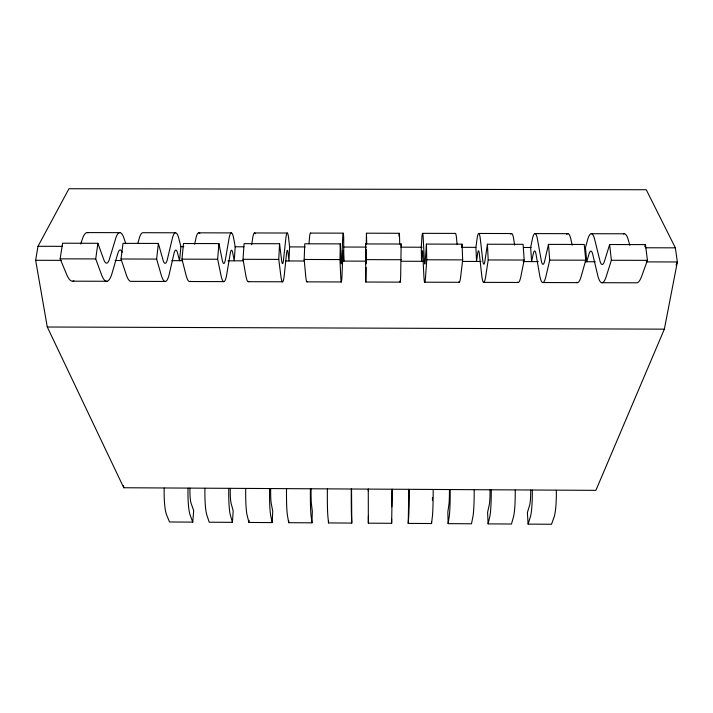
<?xml version="1.0" encoding="UTF-8"?>
<svg xmlns="http://www.w3.org/2000/svg" width="713" height="713" viewBox="0 0 713 713"><rect width="100%" height="100%" fill="white"/><g stroke="black" fill="none" stroke-linecap="round" stroke-linejoin="round"><path stroke-width="1.07" d="M392.034 489.243L391.793 506.791M392.203 489.332L391.651 523.306L368.345 523.164L368.273 489.198M408.87 489.341L408.219 523.404L431.552 523.538L432.372 516.577A28.342 1.31 89.9 0 0 433.174 489.564M368.345 491.043L368.354 489.118M351.536 489.02L351.785 523.066L328.506 522.932L327.864 515.962A28.306 1.105 -89.5 0 1 327.374 488.975M368.345 523.164L368.389 515.829M311.073 488.797L311.064 490.722A15.909 0.838 -89.4 0 0 311.385 503.547L312.321 511.319L311.964 522.825L288.703 522.691L287.499 515.731A28.297 2.032 -89.3 0 1 286.519 488.753M400.18 282.125L365.796 282.027L365.564 243.944L401.143 244.024L400.688 275.619A41.764 0.82 -89.7 0 1 400.029 281.011M270.664 488.574L270.637 490.499A15.909 1.364 -89.2 0 0 271.198 503.316L272.74 511.087L272.188 522.593L248.944 522.451L247.179 515.49A28.279 2.959 -89.1 0 1 245.709 488.521M230.281 488.352L230.254 490.277A15.9 1.881 -89 0 0 231.048 503.084L233.187 510.856L232.447 522.353L209.23 522.219L206.895 515.249A28.27 3.886 -88.9 0 1 204.934 488.298M189.952 488.129L189.916 490.045A15.891 2.397 -88.8 0 0 190.941 502.852L193.686 510.624L192.742 522.121L169.551 521.978L166.655 515.018A28.253 4.813 -88.6 0 1 164.204 488.075M366.134 249.398L365.849 263.863L365.564 243.944M366.215 243.882L366.482 233.204L399.253 233.285M366.125 267.446L365.796 282.027M340.306 243.882L341.064 261.154A23.458 0.686 -89.9 0 0 341.723 260.735L342.712 237.687A36.978 1.025 -89.9 0 1 343.693 237.696L343.791 261.101L343.497 253.775A19.714 0.544 -89.9 0 0 342.882 254.069L342.053 274.042A41.728 1.221 -89.9 0 1 340.68 275.459L339.967 259.568L340.306 243.882L304.781 243.793L304.175 259.47L305.645 275.361A41.71 2.406 89.9 0 0 307.267 281.501M328.506 522.932L328.55 520.838M401.071 246.137L401.143 244.024M288.703 522.691L288.792 520.597M279.558 243.73L281.697 261.003A23.44 1.827 89.8 0 0 283.435 260.584L285.931 237.554A36.951 2.736 89.9 0 1 288.56 237.572L289.603 246.903L288.961 260.958L288.141 253.641A19.697 1.462 89.9 0 0 286.492 253.926L284.416 273.881A41.702 3.253 89.8 0 1 280.762 275.289L278.765 259.407L279.558 243.73L244.087 243.65L243.026 259.309L245.78 275.191A41.684 4.438 89.6 0 0 248.801 281.332M248.944 522.451L249.069 520.365M426.445 244.087L425.251 261.377A23.484 0.936 -89.6 0 1 424.36 260.949L423.21 237.875A37.014 1.408 -89.6 0 0 421.864 237.884L421.276 247.224L421.526 261.306L421.989 253.98A19.732 0.749 -89.6 0 1 422.827 254.265L423.78 274.264A41.773 1.667 -89.6 0 0 425.643 275.69L426.757 259.79L426.445 244.087L462.077 244.176L462.666 259.88L460.785 275.788A41.8 2.861 -89.4 0 1 458.798 281.938M408.219 523.404L408.709 516.444A28.333 0.766 -90 0 0 409.217 489.43M308.996 243.748L309.504 237.607A36.96 2.032 90 0 1 310.69 233.285M218.909 243.588L222.411 260.842A23.422 2.968 89.5 0 0 225.246 260.432L229.238 237.42A36.924 4.447 89.7 0 1 233.507 237.447L235.228 246.769L234.212 260.815L232.857 253.498A19.679 2.371 89.7 0 0 230.183 253.783L226.859 273.721A41.675 5.276 89.5 0 1 220.941 275.12L217.652 259.247L218.909 243.588L183.491 243.507L181.975 259.158L186.013 275.022A41.657 6.462 89.4 0 0 190.416 281.163M158.348 243.445L163.224 260.691A23.404 4.1 89.2 0 0 167.136 260.281L172.626 237.286A36.898 6.15 89.5 0 1 178.526 237.313L180.915 246.636L179.542 260.673L177.653 253.356A19.67 3.28 89.5 0 0 173.954 253.641L169.391 273.56A41.639 7.299 89.2 0 1 161.209 274.951L156.637 259.086L158.348 243.445L122.992 243.356L121.014 258.997L126.326 274.853A41.63 8.476 89.1 0 0 131.29 281.35L165.469 281.448M461.712 247.349L462.077 244.176M487.416 244.229L488.2 259.951L485.785 275.86A41.809 3.717 -89.3 0 1 481.623 274.425L479.421 254.407A19.741 1.667 -89.4 0 0 477.541 254.113L476.534 261.448L475.91 247.358L477.184 238.008A37.04 3.128 -89.4 0 1 480.188 237.999L482.844 261.101A23.502 2.086 -89.3 0 0 484.84 261.537L487.416 244.229L523.11 244.318L524.162 260.04L520.98 275.958A41.826 4.911 -89.1 0 1 517.585 282.107M122.155 252.224A19.652 4.18 89.3 0 0 117.805 253.498L112.003 273.4A41.612 9.305 88.9 0 1 101.567 274.781L95.72 258.926L97.886 243.302L62.584 243.213L60.15 258.837L66.746 274.683A41.604 10.481 88.8 0 0 73.911 280.833M251.707 244.711L252.776 237.474A36.933 3.734 89.8 0 1 255.316 233.721M474.181 489.786A28.36 2.246 89.7 0 1 472.888 516.818L471.498 523.779L448.138 523.645L449.199 516.675A28.351 1.702 89.8 0 0 450.206 489.653M35.65 260.298L37.994 246.288L68.965 188.74L646.245 189.729L675.371 247.839L677.35 261.974L664.356 329.156L595.881 490.357L123.768 487.745L47.29 327.009L35.65 260.298L61.22 260.361M194.64 244.283L196.128 237.34A36.907 5.446 89.6 0 1 199.818 233.597M548.484 244.381L544.518 261.689A23.52 3.244 -89 0 1 541.425 261.261L537.245 238.133A37.067 4.857 -89.2 0 0 532.584 238.142L530.632 247.491L531.622 261.591L533.164 254.256A19.759 2.585 -89.2 0 1 536.087 254.559L539.554 274.585A41.844 5.766 -89 0 0 546.015 276.029L549.732 260.111L548.484 244.381L584.232 244.47L585.747 260.2L581.264 276.127A41.862 6.97 -88.8 0 1 576.46 282.277M515.241 490.018A28.377 3.182 89.5 0 1 513.44 517.059L511.479 524.019L488.102 523.877L489.733 516.916A28.368 2.638 89.6 0 0 491.23 489.884M137.903 243.106L139.57 237.215A36.88 7.139 89.4 0 1 142.974 232.705L175.567 232.777M609.651 244.523L604.285 261.849A23.538 4.394 -88.7 0 1 600.088 261.413L594.384 238.267A37.094 6.586 -89 0 0 588.065 238.267L585.426 247.625L586.79 261.742L588.876 254.398A19.777 3.512 -89 0 1 592.833 254.701L597.565 274.755A41.88 7.825 -88.7 0 0 606.335 276.198L611.362 260.272L609.651 244.523L645.452 244.612L647.431 260.361L641.647 276.296A41.898 9.028 -88.5 0 1 636.308 282.803L601.71 282.704M556.336 490.241A28.395 4.126 89.3 0 1 554.037 517.29L551.505 524.26L528.101 524.117L530.303 517.157A28.386 3.574 89.4 0 0 532.299 490.107M80.685 244.006L83.082 237.081A36.862 8.832 89.2 0 1 88.18 232.777M644.748 246.6L645.452 244.612M676.102 265.076L677.35 261.974L646.29 261.894M87.298 232.581L119.837 232.652M198.731 232.83L231.369 232.901M254.568 232.955L287.25 233.026M310.485 233.08L343.211 233.16M422.559 233.338L455.384 233.409M478.717 233.463L511.586 233.534M534.955 233.588L567.869 233.668M591.273 233.721L624.231 233.793M37.994 246.288L62.486 246.341M180.478 246.636L183.82 246.645M235.023 246.769L243.935 246.787M289.567 246.903L305.155 246.939M344.121 247.037L366.384 247.09M400.884 247.17L422.043 247.224M461.855 247.322L475.91 247.358M523.422 247.473L531.185 247.491M645.425 247.767L675.371 247.839M60.15 258.837L95.72 258.926M121.014 258.997L156.637 259.086M181.975 259.158L217.652 259.247M243.026 259.309L278.765 259.407M304.175 259.47L339.967 259.568M365.421 259.63L401.267 259.728M426.757 259.79L462.666 259.88M488.2 259.951L524.162 260.04M549.732 260.111L585.747 260.2M611.362 260.272L647.431 260.361M115.043 260.503L121.647 260.521M171.833 260.655L182.403 260.682M227.982 260.798L243.552 260.842M285.655 260.949L304.701 261.003M341.384 261.092L365.84 261.163M401.419 261.252L423.656 261.315M462.38 261.413L480.972 261.466M523.155 261.573L538.297 261.609M585.275 261.733L595.257 261.76M72.878 281.18L107.012 281.279M189.783 281.519L224.016 281.617M248.365 281.688L282.651 281.787M307.036 281.858L341.375 281.956M424.636 282.196L459.083 282.295M483.574 282.366L518.066 282.464M542.593 282.535L577.147 282.633M47.29 327.009L664.356 329.156M192.742 522.121L190.175 515.151A28.262 4.269 -88.8 0 1 188.009 488.2M97.886 243.302L104.125 260.539A23.395 5.232 88.9 0 0 109.116 260.129L116.094 237.162A36.871 7.843 89.3 0 1 123.625 237.188L125.764 243.641M232.447 522.353L230.442 515.392A28.279 3.342 -89 0 1 228.766 488.432M629.846 245.334L627.832 238.347A37.112 7.602 -88.9 0 0 623.474 233.989M572.191 245.192L570.641 238.213A37.085 5.873 -89.1 0 0 566.692 234.425M272.188 522.593L270.744 515.633A28.288 2.415 -89.2 0 1 269.559 488.655M366.482 233.204L366.678 243.81M514.617 245.058L513.529 238.08A37.058 4.135 -89.3 0 0 510.758 234.301M311.964 522.825L311.091 515.864A28.306 1.488 -89.4 0 1 310.405 488.877M123.509 485.571L123.768 487.745M457.06 244.104L456.507 237.946A37.031 2.415 -89.5 0 0 455.135 233.606M528.101 524.117L527.397 512.567L529.75 504.795A15.962 2.005 89.4 0 0 530.695 491.943L530.677 490.018M488.102 523.877L487.594 512.335L489.332 504.563A15.953 1.479 89.6 0 0 490.045 491.712L490.036 489.786M351.785 523.066L351.473 516.105A28.315 0.561 -89.7 0 1 351.286 489.109M448.138 523.645L447.826 512.103L448.958 504.332A15.944 0.954 89.8 0 0 449.44 491.489L449.431 489.564M399.708 243.962L399.565 237.812A37.005 0.686 -89.7 0 0 398.977 236.235M431.517 521.444L431.552 523.538M391.642 519.109L391.651 523.306M432.506 497.54A15.936 0.74 89.9 0 1 432.426 500.223"/></g></svg>
